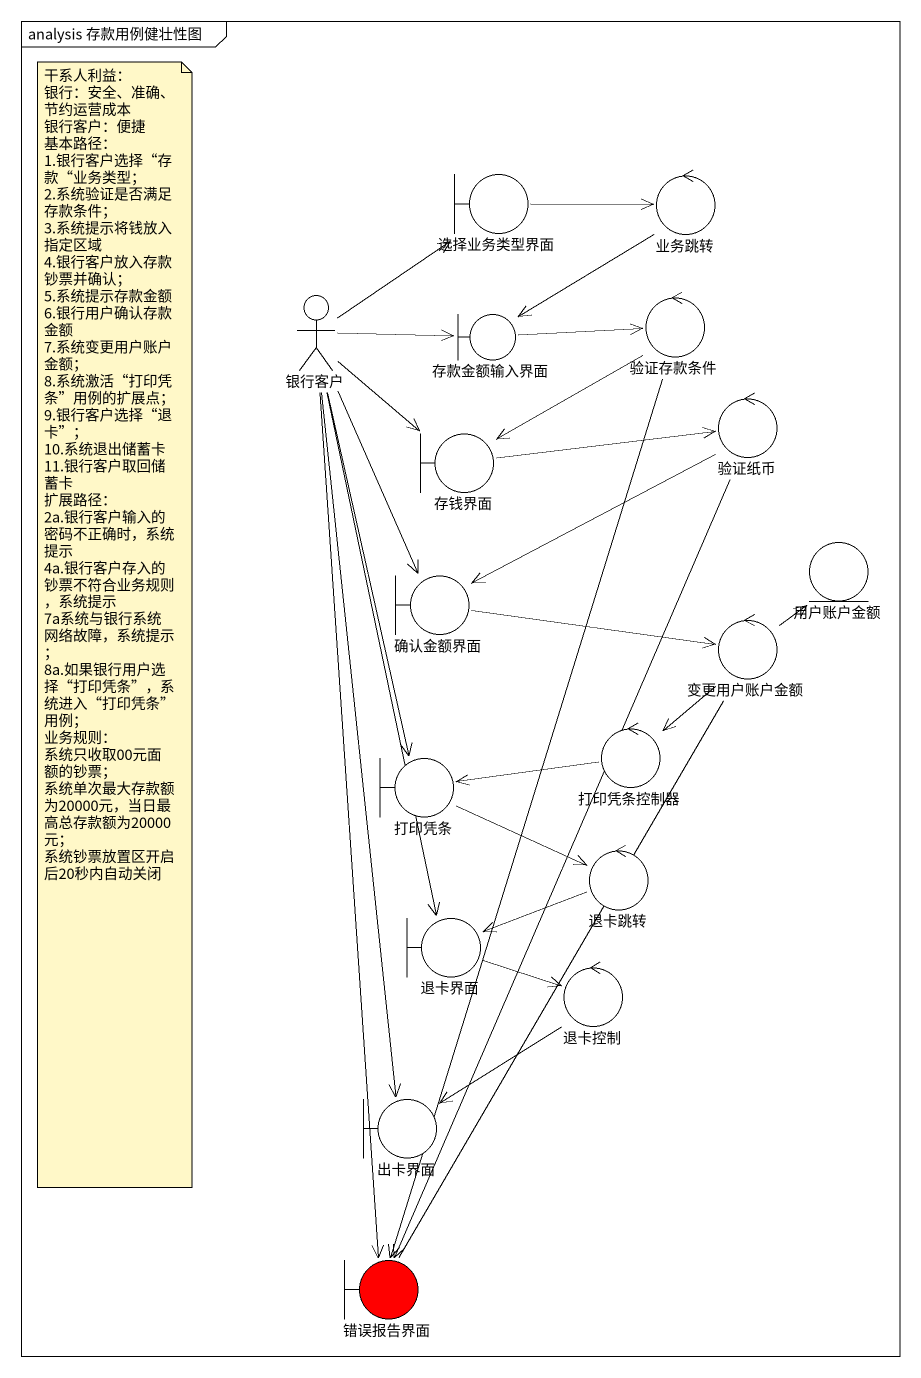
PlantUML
@startuml
mainframe analysis 存款用例健壮性图
boundary 选择业务类型界面
control 业务跳转
actor 银行客户
control 验证存款条件
boundary 存款金额输入界面
control 验证纸币
boundary 存钱界面
boundary 确认金额界面
entity 用户账户金额
control 变更用户账户金额
boundary 打印凭条
control 打印凭条控制器
control 退卡跳转
boundary 退卡界面
control 退卡控制
boundary 出卡界面
boundary 错误报告界面 #FF0000
选择业务类型界面 -right-> 业务跳转
业务跳转 --> 存款金额输入界面
银行客户 -up-> 选择业务类型界面
银行客户 -right-> 存款金额输入界面
银行客户 --> 存钱界面
银行客户 --> 确认金额界面
银行客户 --> 打印凭条
银行客户 --> 退卡界面
银行客户 --> 出卡界面
银行客户 --> 错误报告界面
验证存款条件 --> 存钱界面
验证存款条件 --> 错误报告界面
存款金额输入界面 -right-> 验证存款条件
验证纸币 --> 确认金额界面
验证纸币 --> 错误报告界面
存钱界面 -right-> 验证纸币
确认金额界面 -right-> 变更用户账户金额
变更用户账户金额 -up-> 用户账户金额
变更用户账户金额 --> 打印凭条控制器
变更用户账户金额 -- 错误报告界面
打印凭条 -right-> 退卡跳转
打印凭条控制器 -left-> 打印凭条
退卡跳转 -left-> 退卡界面
退卡界面 -right-> 退卡控制
退卡控制 --> 出卡界面
note as N1
  干系人利益：
  银行：安全、准确、节约运营成本
  银行客户：便捷
  基本路径：
  1.银行客户选择“存款“业务类型；
  2.系统验证是否满足存款条件；
  3.系统提示将钱放入指定区域
  4.银行客户放入存款钞票并确认；
  5.系统提示存款金额
  6.银行用户确认存款金额
  7.系统变更用户账户金额；
  8.系统激活“打印凭条”用例的扩展点；
  9.银行客户选择“退卡”；
  10.系统退出储蓄卡
  11.银行客户取回储蓄卡
  扩展路径：
  2a.银行客户输入的密码不正确时，系统提示
  4a.银行客户存入的钞票不符合业务规则，系统提示
  7a系统与银行系统网络故障，系统提示；
  8a.如果银行用户选择“打印凭条”，系统进入“打印凭条”用例；
  业务规则：
  系统只收取00元面额的钞票；
  系统单次最大存款额为20000元，当日最高总存款额为20000元；
  系统钞票放置区开启后20秒内自动关闭
end note
@enduml
